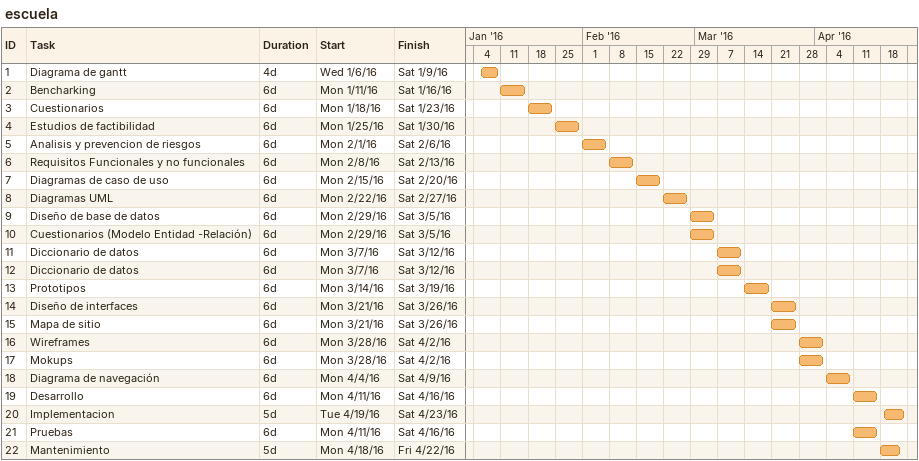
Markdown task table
escuela

| ID | Task | Duration | Start | Finish |
|---|---|---|---|---|
| 1 | Diagrama de gantt | 4d | 2016-01-06 | 2016-01-09 |
| 2 | Bencharking | 6d | 2016-01-11 | 2016-01-16 |
| 3 | Cuestionarios | 6d | 2016-01-18 | 2016-01-23 |
| 4 | Estudios de factibilidad | 6d | 2016-01-25 | 2016-01-30 |
| 5 | Analisis y prevencion de riesgos | 6d | 2016-02-01 | 2016-02-06 |
| 6 | Requisitos Funcionales y no funcionales | 6d | 2016-02-08 | 2016-02-13 |
| 7 | Diagramas de caso de uso | 6d | 2016-02-15 | 2016-02-20 |
| 8 | Diagramas UML | 6d | 2016-02-22 | 2016-02-27 |
| 9 | Diseño de base de datos | 6d | 2016-02-29 | 2016-03-05 |
| 10 | Cuestionarios (Modelo Entidad -Relación) | 6d | 2016-02-29 | 2016-03-05 |
| 11 | Diccionario de datos | 6d | 2016-03-07 | 2016-03-12 |
| 12 | Diccionario de datos | 6d | 2016-03-07 | 2016-03-12 |
| 13 | Prototipos | 6d | 2016-03-14 | 2016-03-19 |
| 14 | Diseño de interfaces | 6d | 2016-03-21 | 2016-03-26 |
| 15 | Mapa de sitio | 6d | 2016-03-21 | 2016-03-26 |
| 16 | Wireframes | 6d | 2016-03-28 | 2016-04-02 |
| 17 | Mokups | 6d | 2016-03-28 | 2016-04-02 |
| 18 | Diagrama de navegación | 6d | 2016-04-04 | 2016-04-09 |
| 19 | Desarrollo | 6d | 2016-04-11 | 2016-04-16 |
| 20 | Implementacion | 5d | 2016-04-19 | 2016-04-23 |
| 21 | Pruebas | 6d | 2016-04-11 | 2016-04-16 |
| 22 | Mantenimiento | 5d | 2016-04-18 | 2016-04-22 |
